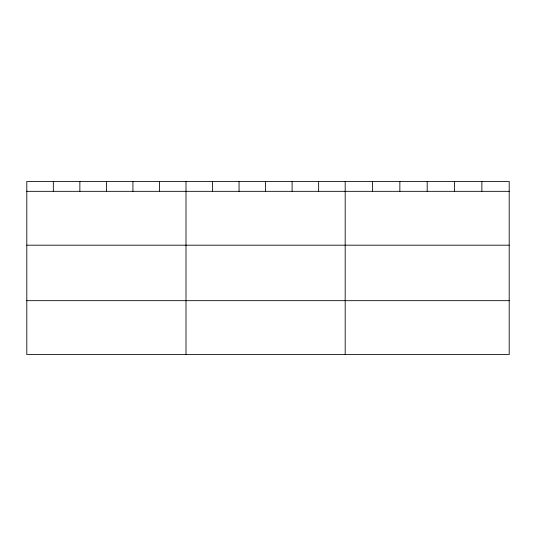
<?xml version="1.0" encoding="UTF-8"?>
<svg xmlns="http://www.w3.org/2000/svg" width="536" height="536" viewBox="0 0 536 536"><rect width="100%" height="100%" fill="white"/><g stroke="black" fill="none" stroke-linecap="round" stroke-linejoin="round"><path stroke-width="0.8" d="M509.2 245.186L509.2 181.47L26.8 181.47L26.8 354.531L509.2 354.531L509.2 245.186L26.8 245.186M26.8 191.332L509.2 191.332M26.8 300.676L509.2 300.676M481.864 181.47L481.864 191.332M454.528 181.47L454.528 191.332M427.192 181.47L427.192 191.332M399.856 181.47L399.856 191.332M372.52 181.47L372.52 191.332M345.184 181.47L345.184 354.531M318.652 181.47L318.652 191.332M292.12 181.47L292.12 191.332M265.588 181.47L265.588 191.332M239.056 181.47L239.056 191.332M212.524 181.47L212.524 191.332M185.992 181.47L185.992 354.531M159.46 181.47L159.46 191.332M132.928 181.47L132.928 191.332M106.396 181.47L106.396 191.332M79.864 181.47L79.864 191.332M53.332 181.47L53.332 191.332"/></g></svg>
